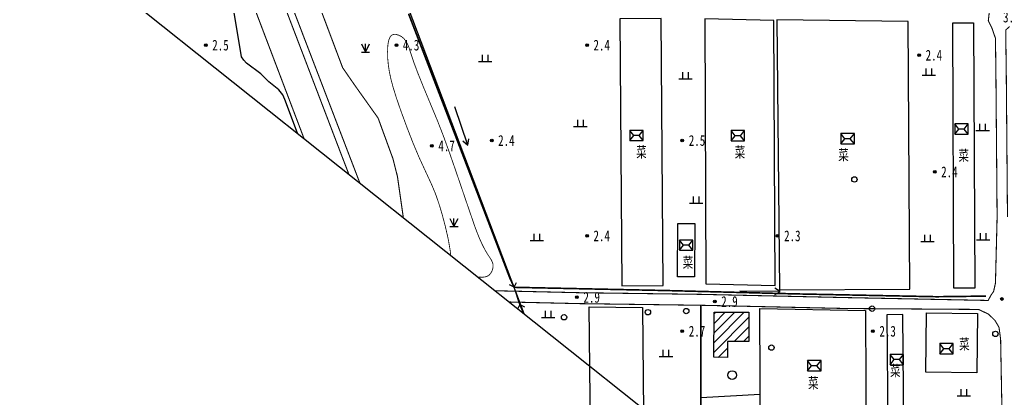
# Model space of a CAD drawing. Header units: metres. Extents: x 494039 to 619385, y 3351420 to 3402703.
# Drawn here: x 582691.6 to 583058.3, y 3395552.3 to 3395692.9 of the extents above; entities that cross this region are included whole.
import ezdxf
from ezdxf.enums import TextEntityAlignment as Align

# ---------------------------------------------------------------- set-up
doc = ezdxf.new("R2010")
doc.units = ezdxf.units.M
for name, pattern in [('2180', [0]), ('4430', [0]), ('8521', [0]), ('9610', [0])]:
    doc.linetypes.add(name, pattern=pattern)
for name, color, linetype in [('220200', 130, 'Continuous'), ('220900', 130, '2180'), ('261301', 141, 'Continuous'), ('310300', 8, 'Continuous'), ('330400', 8, 'Continuous'), ('420500', 8, 'Continuous'), ('440300', 8, '4430'), ('510301', 8, 'Continuous'), ('541000', 8, 'Continuous'), ('720100', 8, 'Continuous'), ('760201', 8, '8521'), ('810100', 8, '9610'), ('810302', 8, 'Continuous'), ('810501', 8, 'Continuous'), ('820200', 8, 'Continuous'), ('范围线', 8, 'Continuous')]:
    doc.layers.add(name, color=color, linetype=linetype)
doc.layers.add('710101', color=8, linetype='Continuous', lineweight=0)

# ---------------------------------------------------------------- blocks, each defined once
blk = doc.blocks.new('gc170')
at = {"linetype": 'Continuous'}
blk.add_circle((0, 0), 0.5, dxfattribs=at)
blk = doc.blocks.new('gu')
at = {"flags": 128}
for points in [[(3.75, 0), (-3.75, 0)], [(2.71, -0.6), (3.75, 0), (3.75, 0), (2.71, 0.6)]]:
    blk.add_lwpolyline(points, dxfattribs=at)
blk = doc.blocks.new('p_point')
for radius in [0.25, 0.2, 0.15, 0.1, 0.05]:
    blk.add_circle((0, 0), radius)
blk.add_point((0, 0))
blk = doc.blocks.new('vm')
at = {"linetype": 'Continuous'}
for p, q in [((1.25, 0), (-1.25, 0)), ((-0.5, 0), (-0.5, 1.3)), ((0.5, 1.3), (0.5, 0))]:
    blk.add_line(p, q, dxfattribs=at)
blk = doc.blocks.new('v1')
blk.add_circle((0, 0), 0.8)
blk = doc.blocks.new('gc124')
for p, q in [((-0.75, 1.5), (0, 0)), ((-0.75, 0), (0.75, 0)), ((0, 0), (0, 1.5)), ((0, 0), (0.75, 1.5))]:
    blk.add_line(p, q)
blk = doc.blocks.new('mf')
for p, q in [((1.25, 0.95), (-1.25, 0.95)), ((-1.25, 0.95), (-1.25, -0.95)), ((0.5, 0), (-0.5, 0)), ((1.25, -0.95), (1.25, 0.95)), ((-1.25, -0.95), (1.25, -0.95))]:
    blk.add_line(p, q)
at = {"flags": 128}
for points in [[(-1.25, -0.95), (-0.5, 0), (-1.25, 0.95)], [(1.25, -0.95), (0.5, 0), (1.25, 0.95)]]:
    blk.add_lwpolyline(points, dxfattribs=at)
blk = doc.blocks.new('1-3&1-4')
at = {"layer": '310300', "linetype": 'Continuous'}
h = blk.add_hatch(dxfattribs=at)
h.set_pattern_fill('ANSI31', color=8, scale=20, style=0)
h.set_pattern_definition([(45, (0, 0), (-1.767766953, 1.767766953), [])])
h.paths.add_polyline_path([(582962.6436, 3395584.1991), (582962.6103, 3395573.367), (582954.7244, 3395573.3913), (582954.7062, 3395567.4697), (582949.6718, 3395567.4852), (582949.7235, 3395584.2389)])
at = {"layer": '220200', "color": 141, "linetype": 'Continuous', "const_width": 0.6, "flags": 128}
for points in [[(582836.137, 3395695.1225), (582851.8525, 3395654.2568), (582873.7457, 3395597.0151), (582875.3859, 3395593.4945), (582931.8828, 3395592.2943), (582979.2115, 3395591.0677), (583032.5098, 3395589.9988), (583050.7571, 3395590.2224)], [(582877.4798, 3395587.1305), (582878.8701, 3395583.9071)]]:
    blk.add_lwpolyline(points, dxfattribs=at)
at = {"layer": '220900', "color": 141, "linetype": 'Continuous'}
for p, q in [((582875.3859, 3395593.4945), (582876.2873, 3395595.2799)), ((582875.3859, 3395593.4945), (582873.6005, 3395594.3959)), ((582877.4798, 3395587.1305), (582876.5784, 3395585.3451)), ((582877.4798, 3395587.1305), (582879.2652, 3395586.2291))]:
    blk.add_line(p, q, dxfattribs=at)
at = {"layer": '220900', "color": 141, "linetype": '2180', "elevation": 2.9428, "flags": 128}
blk.add_lwpolyline([(582877.4798, 3395587.1305), (582875.3859, 3395593.4945)], dxfattribs=at)
at = {"layer": '310300', "color": 8, "linetype": 'Continuous', "elevation": 5.7153, "flags": 128}
blk.add_lwpolyline([(582962.6436, 3395584.1991), (582962.6103, 3395573.367), (582954.7244, 3395573.3913), (582954.7062, 3395567.4697), (582949.6718, 3395567.4852), (582949.7235, 3395584.2389)], close=True, dxfattribs=at)
at = {"layer": '330400', "color": 8, "linetype": 'Continuous', "flags": 128}
for points in [[(582930.7944, 3395594.2237), (582930.0295, 3395693.4073), (582914.6309, 3395693.2886), (582915.3957, 3395594.1049)], [(582942.451, 3395597.3943), (582936.1021, 3395597.4187), (582936.1782, 3395617.2273), (582942.5271, 3395617.2029)], [(582904.297, 3395495.5443), (582903.3363, 3395586.2856), (582923.0496, 3395585.9593), (582923.9725, 3395494.9057)]]:
    blk.add_lwpolyline(points, close=True, dxfattribs=at)
for points, elevation in [([(582972.4056, 3395594.1588), (582971.9547, 3395692.6525), (582946.2475, 3395693.2106), (582946.6502, 3395594.7344)], 3.7587), ([(583022.4557, 3395592.8225), (583021.8684, 3395692.2974), (582973.0832, 3395692.8759), (582974.0074, 3395592.5508)], 3.7459), ([(583038.3971, 3395691.7138), (583046.1506, 3395691.7506), (583046.6191, 3395593.1703), (583038.8655, 3395593.1334)], 3.6673), ([(583005.9808, 3395584.8209), (583006.277, 3395529.9279), (582986.3839, 3395529.8206), (582986.3742, 3395531.6231), (582967.0017, 3395531.5185), (582966.7099, 3395585.5908)], 3.6785), ([(583028.3839, 3395561.9627), (583028.6915, 3395584.0281), (583047.6237, 3395583.7641), (583047.316, 3395561.6987)], 3.6785), ([(583019.8761, 3395583.3333), (583013.948, 3395583.2868), (583014.2749, 3395541.6397), (583020.203, 3395541.6862)], 3.6785)]:
    blk.add_lwpolyline(points, close=True, dxfattribs=dict(at, elevation=elevation))
at = {"layer": '420500', "color": 8, "linetype": 'Continuous', "const_width": 0.4, "flags": 128}
for points in [[(582522.9341, 3396459.7968), (582519.1121, 3396476.75), (582512.7256, 3396510.5051), (582511.4571, 3396510.8233), (582510.6369, 3396510.691), (582510.2929, 3396510.3206), (582510.2701, 3396509.6075), (582512.6297, 3396498.3185), (582522.7889, 3396448.4965), (582528.9449, 3396421.6435), (582535.3253, 3396395.0753), (582546.6224, 3396354.7413), (582559.1447, 3396310.8126), (582574.7128, 3396265.6974), (582591.4304, 3396218.8496), (582611.7609, 3396163.7716), (582641.9606, 3396086.1339), (582666.4264, 3396021.9721), (582689.7743, 3395960.4661), (582713.6505, 3395897.159), (582747.2055, 3395809.5492), (582781.8441, 3395719.4713), (582811.345, 3395642.2591), (582813.9149, 3395635.5918)], [(582684.2133, 3395944.388), (582699.2375, 3395905.6531), (582711.9141, 3395871.3491), (582732.1828, 3395820.3814), (582756.4185, 3395755.97), (582776.6392, 3395703.0922), (582797.2506, 3395648.8516)], [(582834.1778, 3395619.4687), (582832.0118, 3395634.6728), (582830.3195, 3395641.3139), (582824.8168, 3395656.3684), (582815.9902, 3395668.7735), (582811.6366, 3395675.0776), (582783.1672, 3395750.5549), (582761.6788, 3395806.7873), (582749.326, 3395839.3826), (582728.2159, 3395894.1763), (582710.102, 3395944.5256)], [(582817.9948, 3395632.3455), (582779.4989, 3395732.6118), (582744.9623, 3395824.2557), (582721.5151, 3395884.9754), (582717.5712, 3395894.6878)], [(583059.5813, 3395690.3922), (583058.1142, 3395689.0744), (583058.328, 3395672.2573), (583058.7693, 3395619.6215)], [(583047.7779, 3395806.3493), (583049.0722, 3395804.9099), (583050.714, 3395802.2934), (583052.0962, 3395797.0449), (583052.5067, 3395784.9808), (583052.5906, 3395772.541), (583053.5676, 3395735.6894), (583054.0601, 3395703.3338), (583053.5372, 3395698.9753), (583052.0188, 3395695.86), (583051.6431, 3395692.5148), (583052.9027, 3395690.0247), (583054.2995, 3395686.0096), (583054.4749, 3395672.2167), (583054.9159, 3395619.6113), (583054.3018, 3395595.0772), (583053.6033, 3395591.9373), (583052.6505, 3395590.5954), (583051.5838, 3395588.6136), (582998.8104, 3395589.6759), (582944.8125, 3395590.8781), (582899.5733, 3395591.4904), (582868.4294, 3395592.2148)], [(583055.6231, 3395578.6265), (583054.1512, 3395581.1383), (583051.7127, 3395583.5349), (583047.9966, 3395585.2756), (582998.7245, 3395585.622), (582944.74, 3395586.8239), (582899.4999, 3395587.4362), (582873.68, 3395588.0369)], [(583055.6231, 3395578.6265), (583056.2175, 3395574.1892), (583056.7316, 3395546.5375), (583058.3816, 3395523.186), (583058.3349, 3395506.8486), (583056.4783, 3395485.5807), (583057.138, 3395478.532), (583059.4681, 3395462.8252), (583062.01, 3395442.8552), (583062.3514, 3395437.9112)]]:
    blk.add_lwpolyline(points, dxfattribs=at)
at = {"layer": '440300', "color": 8, "linetype": '4430', "const_width": 0.6, "flags": 128}
blk.add_lwpolyline([(582944.74, 3395586.8239), (582944.8228, 3395531.4286)], dxfattribs=at)
at = {"layer": '541000', "color": 8, "linetype": 'Continuous'}
blk.add_line((582751.9757, 3395919.201), (582879.0097, 3395583.796), dxfattribs=at)
at = {"layer": '710101', "color": 8, "linetype": 'Continuous', "const_width": 0.3, "elevation": 4, "flags": 128}
blk.add_lwpolyline([(582862.0583, 3395597.2842), (582862.2559, 3395597.2662), (582863.561, 3395597.2309), (582864.5034, 3395597.3307), (582865.2456, 3395597.5452), (582865.59, 3395597.7078), (582866.0178, 3395597.9916), (582866.3873, 3395598.3389), (582866.978, 3395599.1849), (582867.3085, 3395599.9449), (582867.4269, 3395600.3448), (582867.5578, 3395601.157), (582867.5615, 3395601.6376), (582867.4994, 3395602.1281), (582867.2912, 3395602.8387), (582866.8954, 3395603.6663), (582866.5886, 3395604.1772), (582865.4896, 3395605.8293), (582864.6182, 3395607.2854), (582863.6467, 3395609.1438), (582862.608, 3395611.4154), (582861.3687, 3395614.492), (582860.6496, 3395616.4335), (582857.8287, 3395624.6617), (582853.1346, 3395638.385), (582851.4099, 3395643.313), (582849.0449, 3395649.8442), (582846.9027, 3395655.3281), (582841.6393, 3395667.9829), (582839.6184, 3395672.9978), (582838.1254, 3395676.9906), (582836.2329, 3395682.7196), (582835.7385, 3395683.8937), (582835.0389, 3395685.1071), (582834.4558, 3395685.8272), (582834.121, 3395686.1539), (582833.4883, 3395686.6411), (582832.6126, 3395687.1075), (582831.533, 3395687.4313), (582831.1829, 3395687.4728), (582830.5845, 3395687.4441), (582829.9695, 3395687.2038), (582829.6242, 3395686.9202), (582829.332, 3395686.5529), (582829.1445, 3395686.2293), (582828.8425, 3395685.4779), (582828.596, 3395684.4647), (582828.498, 3395683.8389), (582828.4122, 3395683.0269), (582828.3312, 3395681.0478), (582828.4094, 3395678.3303), (582828.6177, 3395676.1209), (582829.0157, 3395673.5379), (582829.5334, 3395671.0711), (582830.3572, 3395667.921), (582831.628, 3395663.8387), (582833.2364, 3395659.1792), (582835.5376, 3395652.9255), (582837.7616, 3395647.2012), (582840.0374, 3395641.7828), (582844.7107, 3395631.6703), (582845.9354, 3395628.7515), (582846.5944, 3395626.9944), (582847.6331, 3395623.9028), (582848.6956, 3395620.3347), (582849.7763, 3395616.248), (582850.6418, 3395612.5027), (582851.0344, 3395610.5662), (582851.5559, 3395607.5406), (582851.8201, 3395605.4307)], dxfattribs=at)
at = {"layer": '760201', "color": 8, "linetype": '8521', "flags": 128}
blk.add_lwpolyline([(582794.9182, 3395650.7075), (582790.1644, 3395663.2186), (582789.4093, 3395665.0479), (582787.9433, 3395666.8267), (582784.1684, 3395669.7889), (582781.2644, 3395672.7709), (582775.9023, 3395676.7671), (582774.8532, 3395677.9361), (582774.0358, 3395679.0918), (582770.6097, 3395699.9881), (582769.0332, 3395703.1463), (582767.9683, 3395704.5341), (582766.7119, 3395705.3066), (582753.7377, 3395705.7883), (582750.0554, 3395706.1217), (582747.8657, 3395707.3581), (582723.1272, 3395772.3956), (582718.7293, 3395777.266), (582713.6263, 3395780.3575), (582712.4947, 3395782.166), (582711.9217, 3395784.4868), (582716.0754, 3395817.0861), (582716.5888, 3395819.1785), (582718.1949, 3395820.3151), (582720.6602, 3395820.7469), (582731.7827, 3395821.3875)], dxfattribs=at)
at = {"layer": '810100', "color": 8, "linetype": '9610', "elevation": 2.7091, "flags": 128}
blk.add_lwpolyline([(582966.8824, 3395553.6328), (582944.7915, 3395552.3823)], dxfattribs=at)
at = {"layer": '范围线', "color": 8, "flags": 128}
blk.add_lwpolyline([(580974.9971, 3398172.2884), (580158.1729, 3397748.7629), (583102.2681, 3395406.1495), (589376.9328, 3392493.3034), (594318.9563, 3392016.403), (594002.9657, 3392059.9931), (593709.5027, 3392110.274), (593489.39, 3392154.2585), (593446.55, 3392164.1073), (593184.0367, 3392224.4585), (592856.0894, 3392311.9807), (592630.9821, 3392379.424), (592345.2786, 3392474.0542), (592112.8421, 3392558.6278), (591835.9381, 3392668.5492), (591571.4074, 3392783.2499), (591303.4331, 3392909.9936), (591275.2655, 3392923.316), (591065.2798, 3393031.2284), (591019.813, 3393054.5939), (590886.2864, 3393127.1825), (590776.1303, 3393189.2284), (589711.9005, 3393302.4152), (583546.9224, 3396125.8295)], close=True, dxfattribs=at)
at = {"layer": '261301', "color": 141, "linetype": 'Continuous', "xscale": 2, "yscale": 2}
for p, rotation in [((582855.731, 3395653.378, 0.9773), 288.5931118294444), ((582966.8313, 3395592.0276, 0.9773), 359.5424756004941)]:
    blk.add_blockref('gu', p, dxfattribs=dict(at, rotation=rotation))
at = {"layer": '330400', "color": 8, "linetype": 'Continuous', "xscale": 2, "yscale": 2}
for p in [(583041.6859, 3395652.2964), (582920.9079, 3395649.8724), (582958.5116, 3395649.8058), (582999.353, 3395648.6966), (582939.3222, 3395609.1472), (583036.0798, 3395570.6833), (582986.9614, 3395564.3488), (583017.6356, 3395566.6559)]:
    blk.add_blockref('mf', p, dxfattribs=at)
at = {"layer": '510301', "color": 8, "linetype": 'Continuous', "xscale": 2, "yscale": 2}
for p in [(583001.8702, 3395633.5532, 2.8388), (582925.124, 3395584.2481, 2.7388), (582939.3534, 3395584.6607, 2.6879), (583008.4303, 3395585.5538, 2.54), (582893.9297, 3395582.364, 2.8661), (583054.2731, 3395576.1996, 2.2775), (582971.0356, 3395571.1057, 2.8226)]:
    blk.add_blockref('gc170', p, dxfattribs=at)
at = {"layer": '720100', "color": 8, "linetype": 'Continuous', "xscale": 2, "yscale": 2, "zscale": 2}
for p in [(582760.7641, 3395683.4729, 2.4886), (582831.6189, 3395683.473, 4.3409), (582902.4737, 3395683.4732, 2.4178), (583025.9335, 3395679.7244, 2.4106), (582844.8058, 3395646.0594, 4.6567), (582867.0462, 3395648.0457, 2.4334), (582937.901, 3395648.0459, 2.4694), (583031.7102, 3395636.3768, 2.376), (582902.4736, 3395612.6184, 2.391), (582973.3283, 3395612.6185, 2.2913), (582898.7439, 3395589.7906, 2.9238), (582949.9672, 3395588.2031, 2.8716), (583056.7134, 3395589.1487, 2.9112), (582937.9009, 3395577.1911, 2.662), (583008.7557, 3395577.1912, 2.3075)]:
    blk.add_blockref('p_point', p, dxfattribs=at)
at = {"layer": '810302', "color": 8, "linetype": 'Continuous', "xscale": 2, "yscale": 2}
for p in [(582864.6022, 3395677.2615, 3.3223), (582939.1075, 3395670.7827, 3.3223), (583029.536, 3395672.1334, 3.3223), (582900.0092, 3395653.1342, 3.3223), (583049.5316, 3395651.6136, 3.3223), (582943.0851, 3395624.66, 3.3223), (582883.7814, 3395610.7998, 3.3223), (583049.6919, 3395610.9478, 3.3223), (583029.0581, 3395610.3446, 3.3223), (582888.0579, 3395582.1205, 2.6441), (582931.8201, 3395567.6523, 2.6441), (583042.5816, 3395553.0496, 2.6441)]:
    blk.add_blockref('vm', p, dxfattribs=at)
at = {"layer": '810501', "color": 8, "linetype": 'Continuous', "xscale": 2, "yscale": 2}
blk.add_blockref('v1', (582956.3945, 3395560.9053, 4.4579), dxfattribs=at)
at = {"layer": '820200', "color": 8, "linetype": 'Continuous', "xscale": 2, "yscale": 2}
for p in [(582820.1462, 3395680.9047, 5.5868), (582853.0277, 3395616.0434, 5.5868)]:
    blk.add_blockref('gc124', p, dxfattribs=at)
at = {"color": 8, "width": 0.75}
for p in [(582922.7126, 3395643.7561, 3.7565), (582959.3149, 3395643.6737, 3.7587), (582997.8188, 3395642.6934, 3.7459), (583042.5081, 3395642.442, 3.6673), (582939.9981, 3395602.7279, 3.0889), (583042.7458, 3395572.35, 3.6785), (583017.0755, 3395562.4865, 3.6785), (582986.5958, 3395557.9524, 3.6785)]:
    blk.add_text('菜', height=4, dxfattribs=at).set_placement(p, align=Align.MIDDLE_CENTER)
at = {"layer": '720100', "color": 8, "width": 0.75}
for s, p in [('3.1', (583057.1221, 3395693.9054, 3.1166)), ('2.5', (582763.1641, 3395683.4729, 2.4886)), ('4.3', (582834.0189, 3395683.473, 4.3409)), ('2.4', (582904.8737, 3395683.4732, 2.4178)), ('2.4', (583028.3335, 3395679.7244, 2.4106)), ('2.4', (582869.4462, 3395648.0457, 2.4334)), ('2.5', (582940.301, 3395648.0459, 2.4694)), ('4.7', (582847.2058, 3395646.0594, 4.6567)), ('2.4', (583034.1102, 3395636.3768, 2.376)), ('2.4', (582904.8736, 3395612.6184, 2.391)), ('2.3', (582975.7283, 3395612.6185, 2.2913)), ('2.9', (582901.1439, 3395589.7906, 2.9238)), ('2.9', (582952.3672, 3395588.2031, 2.8716)), ('2.7', (582940.3009, 3395577.1911, 2.662)), ('2.3', (583011.1557, 3395577.1912, 2.3075))]:
    blk.add_text(s, height=4, dxfattribs=at).set_placement(p, align=Align.MIDDLE_LEFT)

msp = doc.modelspace()

# ---------------------------------------------------------------- block references
msp.add_blockref('1-3&1-4', (0, 0))

doc.saveas('drawing.dxf')
